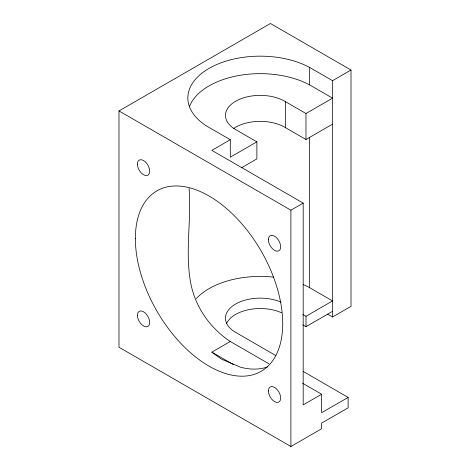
<?xml version="1.0" encoding="UTF-8"?>
<svg xmlns="http://www.w3.org/2000/svg" width="470" height="470" viewBox="0 0 470 470"><rect width="100%" height="100%" fill="white"/><g stroke="black" fill="none" stroke-linecap="round" stroke-linejoin="round"><path stroke-width="0.7" d="M302.886 324.864L306.011 326.668L306.011 316.275L332.554 300.912L309.489 287.599A72.356 41.777 0 0 0 303.156 284.567M306.011 326.668L332.554 311.31M303.144 371.394L348.129 397.426L348.129 407.825L321.633 423.088L321.633 428.757L290.901 446.5L118.992 347.248L118.992 110.938L270.438 23.5L351.008 70.018L351.008 306.328L332.554 316.986L327.566 314.107M241.656 167.672L256.879 158.883L256.879 141.846L230.294 157.197L230.294 139.708L211.841 150.365L303.179 203.099L303.179 404.887L321.633 394.23L321.633 412.689L348.129 397.426M230.294 139.708L210.918 128.522A72.356 41.777 0 0 1 207.229 69.484A72.356 41.777 0 0 1 309.489 67.351L332.554 80.67L351.008 70.018M256.879 141.846L234.812 129.103A34.733 20.051 0 0 1 236.51 100.762A34.733 20.051 0 0 1 285.596 101.743L305.97 113.505L332.554 98.16L309.489 84.841A72.356 41.777 0 0 0 189.686 106.079M233.396 128.668A34.733 20.051 0 0 1 285.596 127.74L305.97 139.502L332.554 124.15M118.992 110.938L290.901 210.184L303.179 203.099M267.559 366.917A104.193 60.154 60 0 1 240.387 367.176L221.323 359.062L211.841 352.153L230.294 341.496L268.987 363.839M302.886 314.471L306.011 316.275M302.604 383.244L321.633 394.23M211.841 352.153L233.337 364.561M275.902 355.631L235.646 332.361A34.733 20.051 0 0 1 233.954 305.054A34.733 20.051 0 0 1 281.013 302.128M230.294 341.496C210.566 328.407 195.92 307.956 191.037 284.65C184.651 252.784 191.613 220.524 189.075 188.417M332.554 80.67L332.554 316.986M309.489 67.351L309.489 84.841M309.489 137.24L309.489 287.599M305.97 113.505L305.97 139.502M290.901 210.184L290.901 446.5M285.596 101.743L285.596 127.74M226.658 323.389A34.733 20.051 0 0 1 281.677 312.82M196.278 298.615A72.356 41.777 0 0 1 273.563 277.13M137.41 315.346A8.683 5.011 60 0 0 146.622 326.803A8.683 5.011 60 0 0 146.622 314.524A8.683 5.011 60 0 0 137.41 315.346M137.41 164.106A8.683 5.011 60 0 0 146.622 175.563A8.683 5.011 60 0 0 146.622 163.284A8.683 5.011 60 0 0 137.41 164.106M135.366 238.543A104.193 60.154 60 0 0 245.881 376.024A104.193 60.154 60 0 0 245.881 228.673A104.193 60.154 60 0 0 135.366 238.543M268.388 390.964A8.683 5.011 60 0 0 277.6 402.426A8.683 5.011 60 0 0 277.6 390.141A8.683 5.011 60 0 0 268.388 390.964M268.394 239.841A8.683 5.011 60 0 0 277.688 251.174A8.683 5.011 60 0 0 277.512 238.795A8.683 5.011 60 0 0 268.394 239.841"/></g></svg>
